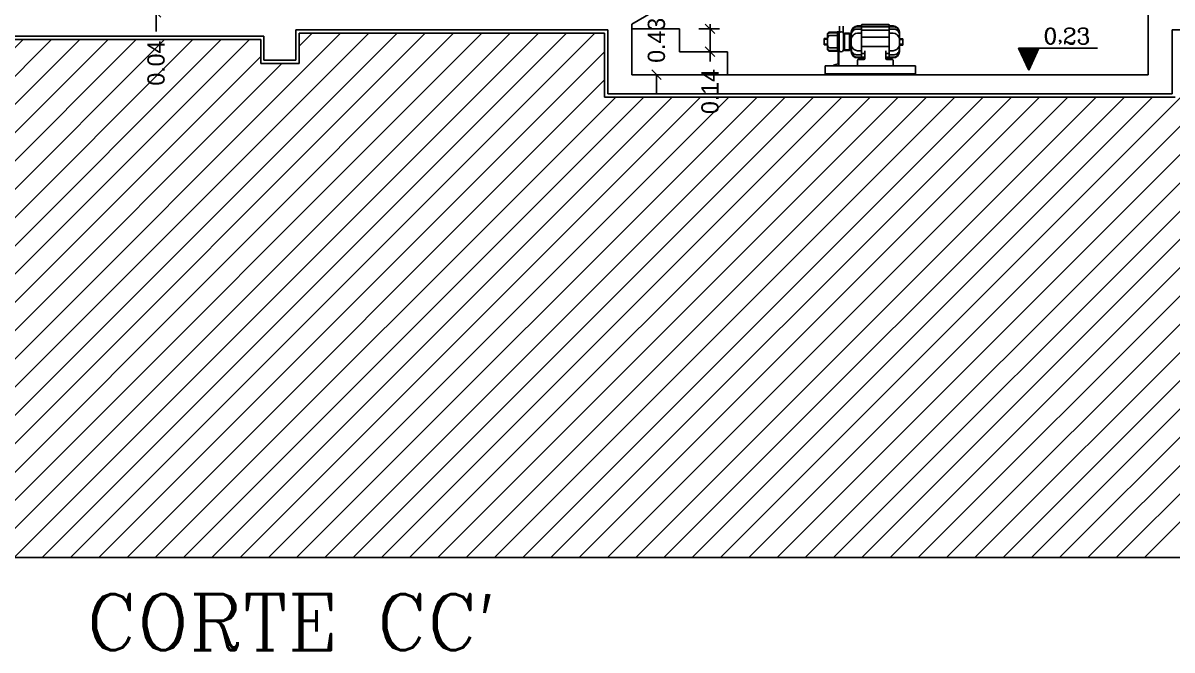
# Model space of a CAD drawing. Extents: x -18 to 75.6, y 22.6 to 43.7.
# Drawn here: x -10.55 to -3.36, y 22.73 to 26.65 of the extents above; entities that cross this region are included whole.
import ezdxf

# ---------------------------------------------------------------- set-up
doc = ezdxf.new("R2010")
doc.units = 0
doc.header["$LTSCALE"] = 2
doc.layers.get('0').update_dxf_attribs({"linetype": 'CONTINUOUS'})
doc.layers.get('DEFPOINTS').update_dxf_attribs({"linetype": 'CONTINUOUS'})
for name, color, linetype in [('CONCRETO', 5, 'CONTINUOUS'), ('COTAS', 244, 'CONTINUOUS'), ('EQUIPAMENTOS', 1, 'CONTINUOUS'), ('PAREDE', 7, 'CONTINUOUS'), ('PISO', 30, 'CONTINUOUS'), ('TERRENOEMCORTE', 244, 'CONTINUOUS'), ('TEXTO', 1, 'CONTINUOUS')]:
    doc.layers.add(name, color=color, linetype=linetype)
doc.styles.add('ROMANC', font='ROMANC.SHX')
doc.dimstyles.get("Standard").update_dxf_attribs({"dimtxt": 0.18, "dimasz": 0.18, "dimexe": 0.18, "dimexo": 0.0625, "dimgap": 0.09, "dimtad": 0, "dimtih": 1, "dimtoh": 1, "dimdec": 4, "dimzin": 0, "dimtxsty": 'STANDARD', "dimcen": 0.09, "dimazin": 3, "dimtfac": 1, "dimtdec": 4, "dimtofl": 0, "dimtmove": 0, "dimatfit": 3, "dimtolj": 1, "dimtzin": 0})

# ---------------------------------------------------------------- blocks, each defined once
blk = doc.blocks.new('*X47')
at = {"color": 0, "ltscale": 0.2}
for p, q in [((66.0875, 23.3075), (69.3275, 26.5475)), ((66.2643, 23.3075), (69.5043, 26.5475)), ((66.4411, 23.3075), (69.6811, 26.5475)), ((66.6178, 23.3075), (69.8578, 26.5475)), ((66.7946, 23.3075), (70.0346, 26.5475)), ((66.9714, 23.3075), (70.2114, 26.5475)), ((67.1482, 23.3075), (70.3882, 26.5475)), ((67.3249, 23.3075), (70.5649, 26.5475)), ((67.5017, 23.3075), (70.7417, 26.5475)), ((68.032, 23.3075), (71.312, 26.5875)), ((68.2088, 23.3075), (71.4888, 26.5875)), ((68.3856, 23.3075), (71.6656, 26.5875)), ((68.5624, 23.3075), (71.8424, 26.5875)), ((68.7392, 23.3075), (72.0192, 26.5875)), ((68.9159, 23.3075), (72.1959, 26.5875)), ((69.0927, 23.3075), (72.3727, 26.5875)), ((69.2695, 23.3075), (72.5495, 26.5875)), ((69.4463, 23.3075), (72.7263, 26.5875)), ((69.623, 23.3075), (72.903, 26.5875)), ((71.0532, 26.5054), (71.1353, 26.5875)), ((73.6889, 23.3075), (76.9689, 26.5875)), ((73.8657, 23.3075), (77.1457, 26.5875)), ((74.0425, 23.3075), (77.3225, 26.5875)), ((74.2192, 23.3075), (77.4992, 26.5875)), ((74.396, 23.3075), (77.676, 26.5875)), ((74.5728, 23.3075), (77.8528, 26.5875)), ((74.7496, 23.3075), (78.0296, 26.5875)), ((74.9263, 23.3075), (78.2063, 26.5875)), ((69.7998, 23.3075), (72.9635, 26.4712)), ((75.1031, 23.3075), (78.2932, 26.4976)), ((67.6785, 23.3075), (70.8132, 26.4422)), ((67.8553, 23.3075), (70.9453, 26.3975)), ((75.2799, 23.3075), (78.2932, 26.3208)), ((69.9766, 23.3075), (72.9635, 26.2944)), ((70.1534, 23.3075), (73.0334, 26.1875)), ((70.3301, 23.3075), (73.2101, 26.1875)), ((70.5069, 23.3075), (73.3869, 26.1875)), ((70.6837, 23.3075), (73.5637, 26.1875)), ((70.8605, 23.3075), (73.7405, 26.1875)), ((71.0372, 23.3075), (73.9172, 26.1875)), ((71.214, 23.3075), (74.094, 26.1875)), ((71.3908, 23.3075), (74.2708, 26.1875)), ((71.5676, 23.3075), (74.4476, 26.1875)), ((71.7444, 23.3075), (74.6244, 26.1875)), ((71.9211, 23.3075), (74.8011, 26.1875)), ((72.0979, 23.3075), (74.9779, 26.1875)), ((72.2747, 23.3075), (75.1547, 26.1875)), ((72.4515, 23.3075), (75.3315, 26.1875)), ((72.6282, 23.3075), (75.5082, 26.1875)), ((72.805, 23.3075), (75.685, 26.1875)), ((72.9818, 23.3075), (75.8618, 26.1875)), ((73.1586, 23.3075), (76.0386, 26.1875)), ((73.3353, 23.3075), (76.2153, 26.1875)), ((73.5121, 23.3075), (76.3921, 26.1875)), ((75.4567, 23.3075), (78.2932, 26.144)), ((75.6334, 23.3075), (78.2932, 25.9673)), ((75.987, 23.3075), (78.647, 25.9675)), ((76.1638, 23.3075), (78.8238, 25.9675)), ((76.3405, 23.3075), (79.0005, 25.9675)), ((75.8102, 23.3075), (78.3402, 25.8375))]:
    blk.add_line(p, q, dxfattribs=at)
blk = doc.blocks.new('_OBLIQUE')
at = {"color": 0, "linetype": 'BYBLOCK'}
blk.add_line((-0.5, -0.5), (0.5, 0.5), dxfattribs=at)
blk = doc.blocks.new('*D150')
at = {"color": 244, "linetype": 'BYBLOCK', "ltscale": 0.2}
for p, q in [((70.2105, 26.7575), (70.0985, 26.7575)), ((70.1585, 26.7575), (70.1585, 26.7575)), ((70.2105, 26.7175), (70.0985, 26.7175)), ((70.1585, 26.7175), (70.1585, 26.5975))]:
    blk.add_line(p, q, dxfattribs=at)
at = {"layer": 'DEFPOINTS', "color": 0, "linetype": 'BYBLOCK', "ltscale": 0.2}
for p in [(71.0505, 26.7575), (70.1585, 26.7175), (71.0505, 26.7175)]:
    blk.add_point(p, dxfattribs=at)
at = {"color": 244, "linetype": 'BYBLOCK', "ltscale": 0.2, "xscale": 0.06, "yscale": 0.06, "zscale": 0.06}
for p, rotation in [((70.1585, 26.7575), 270), ((70.1585, 26.7175), 90)]:
    blk.add_blockref('_OBLIQUE', p, dxfattribs=dict(at, rotation=rotation))
at = {"color": 30, "linetype": 'BYBLOCK', "ltscale": 0.2, "insert": (70.1585, 26.3995), "char_height": 0.108, "attachment_point": 5, "rotation": 90}
blk.add_mtext('\\A1;0.04', dxfattribs=at)
blk = doc.blocks.new('*D151')
at = {"color": 244, "linetype": 'BYBLOCK', "ltscale": 0.2}
for p, q in [((69.251, 26.5525), (69.1, 26.5525)), ((69.16, 26.5825), (69.16, 26.3875)), ((69.251, 26.3875), (69.1, 26.3875)), ((69.16, 26.3875), (69.16, 26.3275))]:
    blk.add_line(p, q, dxfattribs=at)
at = {"layer": 'DEFPOINTS', "color": 0, "linetype": 'BYBLOCK', "ltscale": 0.2}
for p in [(70.091, 26.5525), (69.16, 26.3875), (70.091, 26.3875)]:
    blk.add_point(p, dxfattribs=at)
at = {"color": 244, "linetype": 'BYBLOCK', "ltscale": 0.2, "xscale": 0.06, "yscale": 0.06, "zscale": 0.06}
for p, rotation in [((69.16, 26.5525), 90), ((69.16, 26.3875), 270)]:
    blk.add_blockref('_OBLIQUE', p, dxfattribs=dict(at, rotation=rotation))
at = {"color": 30, "linetype": 'BYBLOCK', "ltscale": 0.2, "insert": (69.16, 26.1385), "char_height": 0.108, "attachment_point": 5, "rotation": 90}
blk.add_mtext('\\A1;0.16', dxfattribs=at)
blk = doc.blocks.new('*D147')
at = {"color": 244, "linetype": 'BYBLOCK', "ltscale": 0.2}
for p, q in [((73.5535, 26.6142), (73.6836, 26.6142)), ((73.6236, 26.6442), (73.6236, 26.4709)), ((73.5535, 26.4709), (73.6836, 26.4709)), ((73.6236, 26.4709), (73.6236, 26.4109))]:
    blk.add_line(p, q, dxfattribs=at)
at = {"layer": 'DEFPOINTS', "color": 0, "linetype": 'BYBLOCK', "ltscale": 0.2}
for p in [(72.7135, 26.6142), (72.7135, 26.4709), (73.6236, 26.4709)]:
    blk.add_point(p, dxfattribs=at)
at = {"color": 244, "linetype": 'BYBLOCK', "ltscale": 0.2, "xscale": 0.06, "yscale": 0.06, "zscale": 0.06}
for p, rotation in [((73.6236, 26.6142), 90), ((73.6236, 26.4709), 270)]:
    blk.add_blockref('_OBLIQUE', p, dxfattribs=dict(at, rotation=rotation))
at = {"color": 30, "linetype": 'BYBLOCK', "ltscale": 0.2, "insert": (73.6236, 26.2219), "char_height": 0.108, "attachment_point": 5, "rotation": 90}
blk.add_mtext('\\A1;0.14', dxfattribs=at)
blk = doc.blocks.new('*D146')
at = {"color": 244, "linetype": 'BYBLOCK', "ltscale": 0.2}
for p, q in [((73.2129, 26.7575), (73.3484, 26.7575)), ((73.2884, 26.7575), (73.2884, 26.7575)), ((73.2429, 26.3275), (73.3484, 26.3275)), ((73.2884, 26.3275), (73.2884, 26.2075))]:
    blk.add_line(p, q, dxfattribs=at)
at = {"layer": 'DEFPOINTS', "color": 0, "linetype": 'BYBLOCK', "ltscale": 0.2}
for p in [(72.3729, 26.7575), (72.4029, 26.3275), (73.2884, 26.3275)]:
    blk.add_point(p, dxfattribs=at)
at = {"color": 244, "linetype": 'BYBLOCK', "ltscale": 0.2, "xscale": 0.06, "yscale": 0.06, "zscale": 0.06}
for p, rotation in [((73.2884, 26.7575), 270), ((73.2884, 26.3275), 90)]:
    blk.add_blockref('_OBLIQUE', p, dxfattribs=dict(at, rotation=rotation))
at = {"color": 30, "linetype": 'BYBLOCK', "ltscale": 0.2, "insert": (73.2884, 26.5425), "char_height": 0.108, "attachment_point": 5, "rotation": 90}
blk.add_mtext('\\A1;0.43', dxfattribs=at)
blk = doc.blocks.new('*X3')
at = {"color": 0}
for p, q in [((191.8346, 96.81), (191.8357, 96.8112)), ((191.8352, 96.8088), (191.8375, 96.8112)), ((191.8357, 96.8076), (191.8392, 96.8112)), ((191.8363, 96.8064), (191.841, 96.8112)), ((191.8369, 96.8052), (191.8428, 96.8112)), ((191.8374, 96.804), (191.8445, 96.8112)), ((191.838, 96.8028), (191.8463, 96.8112)), ((191.8386, 96.8016), (191.8481, 96.8112)), ((191.8391, 96.8004), (191.8498, 96.8112)), ((191.8397, 96.7992), (191.8516, 96.8112)), ((191.8403, 96.798), (191.8534, 96.8112)), ((191.8408, 96.7968), (191.8551, 96.8112)), ((191.8414, 96.7956), (191.8569, 96.8112)), ((191.842, 96.7944), (191.8587, 96.8112)), ((191.8425, 96.7932), (191.8605, 96.8112)), ((191.8431, 96.792), (191.8622, 96.8112)), ((191.8436, 96.7908), (191.864, 96.8112)), ((191.8442, 96.7896), (191.8658, 96.8112)), ((191.8448, 96.7884), (191.8675, 96.8112)), ((191.8453, 96.7872), (191.8693, 96.8112)), ((191.8459, 96.786), (191.8711, 96.8112)), ((191.8465, 96.7848), (191.8728, 96.8112)), ((191.847, 96.7836), (191.8746, 96.8112)), ((191.8476, 96.7824), (191.8764, 96.8112)), ((191.8482, 96.7812), (191.8781, 96.8112)), ((191.8487, 96.78), (191.8799, 96.8112)), ((191.8493, 96.7788), (191.8817, 96.8112)), ((191.8499, 96.7776), (191.8834, 96.8112)), ((191.8504, 96.7764), (191.8852, 96.8112)), ((191.851, 96.7752), (191.887, 96.8112)), ((191.8516, 96.774), (191.8887, 96.8112)), ((191.8521, 96.7728), (191.8905, 96.8112)), ((191.8527, 96.7716), (191.8923, 96.8112)), ((191.8533, 96.7704), (191.894, 96.8112)), ((191.8538, 96.7692), (191.8958, 96.8112)), ((191.8544, 96.768), (191.8976, 96.8112)), ((191.855, 96.7668), (191.8972, 96.809)), ((191.8555, 96.7656), (191.8957, 96.8057)), ((191.8561, 96.7644), (191.8942, 96.8025)), ((191.8567, 96.7632), (191.8927, 96.7992)), ((191.8572, 96.762), (191.8913, 96.796)), ((191.8578, 96.7608), (191.8898, 96.7928)), ((191.8584, 96.7596), (191.8883, 96.7895)), ((191.8589, 96.7584), (191.8868, 96.7863)), ((191.8595, 96.7572), (191.8853, 96.783)), ((191.8601, 96.756), (191.8839, 96.7798)), ((191.8606, 96.7548), (191.8824, 96.7765)), ((191.8612, 96.7536), (191.8809, 96.7733)), ((191.8618, 96.7524), (191.8794, 96.77)), ((191.8623, 96.7512), (191.8779, 96.7668)), ((191.8629, 96.75), (191.8765, 96.7635)), ((191.8635, 96.7488), (191.875, 96.7603)), ((191.864, 96.7476), (191.8735, 96.757)), ((191.8646, 96.7464), (191.872, 96.7538)), ((191.8652, 96.7452), (191.8705, 96.7505)), ((191.8657, 96.744), (191.8691, 96.7473)), ((191.8663, 96.7428), (191.8676, 96.744))]:
    blk.add_line(p, q, dxfattribs=at)

msp = doc.modelspace()

# ---------------------------------------------------------------- linework, layer by layer
at = {"layer": 'CONCRETO', "color": 5, "ltscale": 0.2}
for p, q in [((-6.7447, 26.6425), (-4.4311, 28.0131)), ((-3.5147, 26.3275), (-3.5147, 26.7275)), ((-8.8447, 26.4175), (-8.8447, 26.6075)), ((-8.8447, 26.6075), (-6.8944, 26.6075)), ((-6.8944, 26.2075), (-6.8944, 26.6075)), ((-6.7447, 26.3275), (-6.7447, 26.6425)), ((-3.3647, 26.6075), (-1.5647, 26.6075)), ((-3.3647, 26.2075), (-3.3647, 26.6075)), ((-10.7431, 26.5675), (-9.0447, 26.5675)), ((-9.0447, 26.4175), (-9.0447, 26.5675)), ((-9.0447, 26.4175), (-8.8447, 26.4175)), ((-6.7447, 26.3275), (-3.5147, 26.3275)), ((-6.8944, 26.2075), (-3.3647, 26.2075))]:
    msp.add_line(p, q, dxfattribs=at)
at = {"layer": 'COTAS', "color": 244, "ltscale": 0.2}
for p, q in [((-4.3255, 26.4933), (-4.2603, 26.355)), ((-4.3255, 26.4933), (-3.831, 26.4933)), ((-4.2603, 26.355), (-4.1971, 26.4938))]:
    msp.add_line(p, q, dxfattribs=at)
at = {"layer": 'EQUIPAMENTOS', "color": 244, "linetype": 'CONTINUOUS', "ltscale": 0.25}
for p, q in [((-5.4455, 26.5897), (-5.4455, 26.631)), ((-5.4222, 26.5897), (-5.4222, 26.631)), ((-5.3311, 26.6325), (-5.3067, 26.6325)), ((-5.3311, 26.6275), (-5.3067, 26.6275)), ((-5.3311, 26.6125), (-5.3067, 26.6125)), ((-5.3067, 26.6364), (-5.3067, 26.4286)), ((-5.3007, 26.6424), (-5.1402, 26.6424)), ((-5.3007, 26.6385), (-5.1402, 26.6385)), ((-5.3007, 26.6275), (-5.1402, 26.6275)), ((-5.3007, 26.6054), (-5.1402, 26.6054)), ((-5.1342, 26.6364), (-5.1342, 26.4223)), ((-5.1342, 26.6325), (-5.1098, 26.6325)), ((-5.1342, 26.6275), (-5.1098, 26.6275)), ((-5.1342, 26.6125), (-5.1098, 26.6125)), ((-5.5413, 26.5538), (-5.5413, 26.5144)), ((-5.5202, 26.5538), (-5.5413, 26.5538)), ((-5.5202, 26.5488), (-5.5413, 26.5488)), ((-5.5202, 26.5788), (-5.5202, 26.4888)), ((-5.458, 26.5938), (-5.5052, 26.5938)), ((-5.458, 26.5888), (-5.5052, 26.5888)), ((-5.458, 26.5718), (-5.5052, 26.5718)), ((-5.4475, 26.5826), (-5.4475, 26.4848)), ((-5.4202, 26.5826), (-5.4202, 26.4848)), ((-5.4179, 26.5826), (-5.4179, 26.4848)), ((-5.4139, 26.5816), (-5.4139, 26.4858)), ((-5.3829, 26.5876), (-5.4129, 26.5876)), ((-5.3839, 26.5836), (-5.4119, 26.5836)), ((-5.3819, 26.5816), (-5.3819, 26.4858)), ((-5.3779, 26.5826), (-5.3779, 26.4848)), ((-5.3711, 26.5821), (-5.3779, 26.5821)), ((-5.3711, 26.4725), (-5.3711, 26.5925)), ((-5.3311, 26.5875), (-5.3067, 26.5875)), ((-5.3007, 26.5614), (-5.1402, 26.5614)), ((-5.1342, 26.5875), (-5.1098, 26.5875)), ((-5.0698, 26.5925), (-5.0698, 26.4725)), ((-5.0697, 26.5525), (-5.0486, 26.5525)), ((-5.0697, 26.5475), (-5.0486, 26.5475)), ((-5.0486, 26.5525), (-5.0486, 26.5131)), ((-5.5413, 26.5194), (-5.5202, 26.5194)), ((-5.5413, 26.5144), (-5.5202, 26.5144)), ((-5.458, 26.4958), (-5.5052, 26.4958)), ((-5.458, 26.4788), (-5.5052, 26.4788)), ((-5.458, 26.4738), (-5.5052, 26.4738)), ((-5.454, 26.4704), (-5.454, 26.396)), ((-5.4488, 26.4704), (-5.4488, 26.3825)), ((-5.3829, 26.4798), (-5.4129, 26.4798)), ((-5.3839, 26.4838), (-5.4119, 26.4838)), ((-5.3714, 26.4853), (-5.3779, 26.4853)), ((-5.3067, 26.4775), (-5.3311, 26.4775)), ((-5.3067, 26.4525), (-5.3311, 26.4525)), ((-5.3007, 26.5036), (-5.1402, 26.5036)), ((-5.3007, 26.4596), (-5.2862, 26.4596)), ((-5.2862, 26.4772), (-5.2862, 26.4286)), ((-5.1548, 26.4772), (-5.1548, 26.4286)), ((-5.1548, 26.4596), (-5.1402, 26.4596)), ((-5.1098, 26.4775), (-5.1342, 26.4775)), ((-5.1098, 26.4525), (-5.1342, 26.4525)), ((-5.0486, 26.5181), (-5.0697, 26.5181)), ((-5.0486, 26.5131), (-5.0697, 26.5131)), ((-5.454, 26.396), (-5.4819, 26.3871)), ((-5.4819, 26.3871), (-5.4819, 26.3825)), ((-5.3067, 26.4375), (-5.3311, 26.4375)), ((-5.3067, 26.4325), (-5.3311, 26.4325)), ((-5.3311, 26.4166), (-5.3311, 26.3825)), ((-5.3007, 26.4226), (-5.3251, 26.4226)), ((-5.3007, 26.4376), (-5.2862, 26.4376)), ((-5.3007, 26.4266), (-5.2866, 26.4266)), ((-5.3007, 26.4226), (-5.2922, 26.4226)), ((-5.1548, 26.4376), (-5.1402, 26.4376)), ((-5.1545, 26.4266), (-5.1402, 26.4266)), ((-5.1489, 26.4223), (-5.1158, 26.4223)), ((-5.1098, 26.4375), (-5.1342, 26.4375)), ((-5.1098, 26.4325), (-5.1342, 26.4325)), ((-5.1098, 26.4163), (-5.1098, 26.3825))]:
    msp.add_line(p, q, dxfattribs=at)
at = {"layer": 'EQUIPAMENTOS', "linetype": 'CONTINUOUS', "ltscale": 0.25}
for p, q in [((-5.4398, 26.3825), (-5.5346, 26.3825)), ((-5.5346, 26.3825), (-5.5346, 26.3325)), ((-5.3898, 26.3825), (-5.4398, 26.3825)), ((-5.1098, 26.3825), (-5.3898, 26.3825)), ((-5.1098, 26.3825), (-4.9686, 26.3825)), ((-4.9686, 26.3325), (-4.9686, 26.3825)), ((-5.5346, 26.3325), (-4.9686, 26.3325))]:
    msp.add_line(p, q, dxfattribs=at)
at = {"layer": 'EQUIPAMENTOS', "color": 244, "linetype": 'CONTINUOUS', "ltscale": 0.25}
msp.add_lwpolyline([(-5.458, 26.4704), (-5.458, 26.5965), (-5.4488, 26.5965), (-5.4488, 26.4704)], close=True, dxfattribs=at)
for centre, radius, start, end in [((-5.4339, 26.5826), 0.0137, 355.71794, 184.28206), ((-5.3311, 26.5925), 0.04, 90, 180), ((-5.3328, 26.5891), 0.0385, 87.49567, 174.87618), ((-5.3353, 26.5765), 0.0363, 83.40818, 171.16799), ((-5.3007, 26.6364), 0.006, 90, 180), ((-5.1402, 26.6364), 0.006, 0, 90), ((-5.1098, 26.5925), 0.04, 0, 90), ((-5.1082, 26.5891), 0.0385, 5.12382, 92.50433), ((-5.1057, 26.5765), 0.0363, 5.18368, 96.59182), ((-5.5002, 26.5521), 0.0204, 104.30547, 171.20201), ((-5.5052, 26.5788), 0.015, 90, 180), ((-5.5055, 26.5739), 0.0149, 88.82889, 170.1772), ((-5.4129, 26.5826), 0.005, 90, 180), ((-5.4119, 26.5816), 0.002, 90, 180), ((-5.3839, 26.5816), 0.002, 360, 90), ((-5.3829, 26.5826), 0.005, 360, 90), ((-5.3289, 26.5439), 0.0437, 92.85311, 166.4417), ((-5.112, 26.5439), 0.0437, 13.5583, 87.14689), ((-5.5002, 26.5155), 0.0204, 188.79799, 255.69453), ((-5.5055, 26.4937), 0.0149, 189.8228, 271.17111), ((-5.5052, 26.4888), 0.015, 180, 270), ((-5.4339, 26.4848), 0.0137, 175.71794, 4.28206), ((-5.4129, 26.4848), 0.005, 180, 270), ((-5.4119, 26.4858), 0.002, 180, 270), ((-5.3839, 26.4858), 0.002, 270, 360), ((-5.3829, 26.4848), 0.005, 270, 360), ((-5.3289, 26.5211), 0.0437, 193.5583, 267.14689), ((-5.3353, 26.4885), 0.0363, 185.18368, 276.59182), ((-5.3311, 26.4725), 0.04, 180, 270), ((-5.3328, 26.476), 0.0385, 185.12382, 272.50433), ((-5.112, 26.5211), 0.0437, 272.85311, 346.4417), ((-5.1057, 26.4885), 0.0363, 263.40818, 354.81632), ((-5.1098, 26.4725), 0.04, 270, 0), ((-5.1082, 26.476), 0.0385, 267.49567, 354.87618), ((-5.3251, 26.4166), 0.006, 90, 180), ((-5.3007, 26.4286), 0.006, 180, 270), ((-5.2922, 26.4286), 0.006, 270, 0), ((-5.1488, 26.4283), 0.006, 180, 270), ((-5.1158, 26.4163), 0.006, 0, 90)]:
    msp.add_arc(centre, radius, start, end, dxfattribs=at)
at = {"layer": 'PAREDE', "color": 30, "ltscale": 0.2}
for p, q in [((-6.4447, 26.4709), (-6.4447, 26.6142)), ((-6.1447, 26.3275), (-6.1447, 26.4709))]:
    msp.add_line(p, q, dxfattribs=at)
at = {"layer": 'PISO', "color": 30, "ltscale": 0.2}
for p, q in [((-6.7447, 26.6142), (-6.4447, 26.6142)), ((-6.4447, 26.4709), (-6.1447, 26.4709))]:
    msp.add_line(p, q, dxfattribs=at)
at = {"layer": 'TERRENOEMCORTE', "color": 244, "ltscale": 0.2}
for p, q in [((-10.738, 26.5475), (-9.0647, 26.5475)), ((-9.0647, 26.3975), (-9.0647, 26.5475)), ((-8.8247, 26.3975), (-8.8247, 26.5875)), ((-8.8247, 26.5875), (-6.9144, 26.5875)), ((-9.0647, 26.3975), (-8.8247, 26.3975))]:
    msp.add_line(p, q, dxfattribs=at)
at = {"layer": 'TERRENOEMCORTE', "color": 244, "linetype": 'CONTINUOUS', "ltscale": 0.2}
for q in [(-6.9144, 26.5875), (-3.3447, 26.1875)]:
    msp.add_line((-6.9144, 26.1875), q, dxfattribs=at)
at = {"layer": 'TERRENOEMCORTE', "color": 244, "linetype": 'CONTINUOUS', "ltscale": 0.3}
msp.add_line((-18.0447, 23.3075), (2.9353, 23.3075), dxfattribs=at)

# ---------------------------------------------------------------- block references
at = {"layer": 'COTAS', "color": 244, "ltscale": 0.2, "xscale": 2, "yscale": 2, "zscale": 2}
msp.add_blockref('*X3', (-387.9936, -167.129), dxfattribs=at)
at = {"layer": 'TERRENOEMCORTE', "color": 30, "ltscale": 0.2}
msp.add_blockref('*X47', (-79.8779, 0), dxfattribs=at)

# ---------------------------------------------------------------- texts
at = {"layer": 'COTAS', "color": 244, "ltscale": 0.2, "style": 'ROMANC'}
msp.add_text('0,23', height=0.1, dxfattribs=at).set_placement((-4.1682, 26.5194))
at = {"layer": 'TEXTO', "color": 5, "ltscale": 0.3, "style": 'ROMANC'}
msp.add_text("CORTE CC'", height=0.35, dxfattribs=at).set_placement((-10.1557, 22.7293))

# ---------------------------------------------------------------- dimensions: what is measured, and where the dimension line sits
at = {"layer": 'COTAS', "color": 244, "ltscale": 0.2}
for base, p1, p2, picture, middle, set_off in [((-9.7194, 26.7175), (-8.8274, 26.7575), (-8.8274, 26.7175), '*D150', (-9.7194, 26.3995), (-79.8779, 0)), ((-6.5895, 26.3275), (-7.5049, 26.7575), (-7.4749, 26.3275), '*D146', (-6.5895, 26.5425), (-79.8779, 0)), ((-6.2543, 26.4709), (-7.1644, 26.6142), (-7.1644, 26.4709), '*D147', (-6.2543, 26.2219), (-79.8779, 0)), ((-10.7178460731, 26.3875397386), (-9.7869045942, 26.5525397386), (-9.7869045942, 26.3875397386), '*D151', (-10.7178460731, 26.1385397386), (-79.8778716799, 0))]:
    dim = msp.add_linear_dim(base=base, p1=p1, p2=p2, angle=90, dimstyle='STANDARD', override={"dimscale": 0.6, "dimasz": 0.1, "dimexe": 0.1, "dimexo": 1.4, "dimtih": 0, "dimtoh": 0, "dimdec": 2, "dimblk1": 'OBLIQUE', "dimblk2": 'OBLIQUE', "dimsah": 1, "dimdle": 0.05, "dimclrd": 244, "dimclre": 244, "dimclrt": 30}, dxfattribs=at)
    dim.commit()
    dim.dimension.update_dxf_attribs({"geometry": picture, "text_midpoint": middle, "insert": set_off})

doc.saveas('drawing.dxf')
